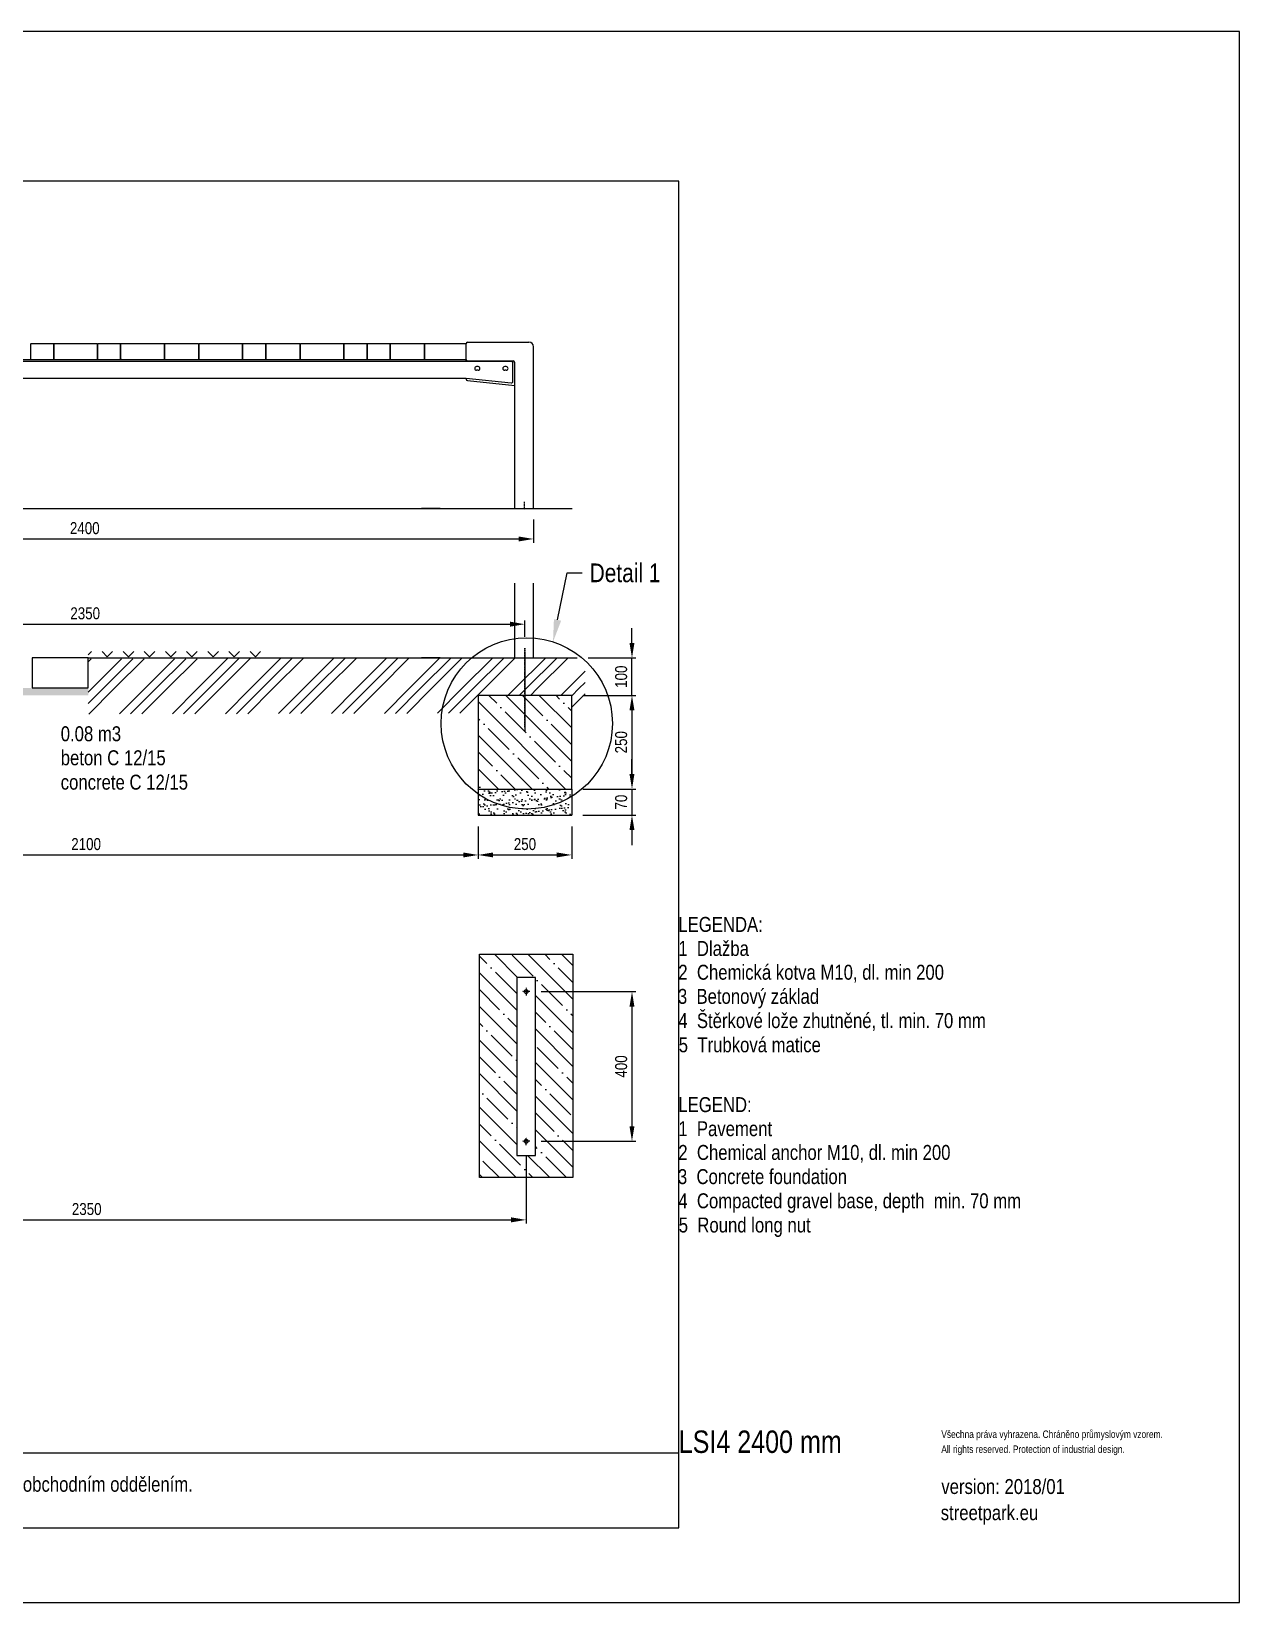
# Model space of a CAD drawing. Header units: millimetres. Extents: x 5064 to 11004, y 3085 to 7285.
# Drawn here: x 7773 to 11004, y 3085 to 7285 of the extents above; entities that cross this region are included whole.
import ezdxf
from ezdxf import colors
from ezdxf.entities.mleader import LeaderData, LeaderLine
from ezdxf.math import Vec2, Vec3

# ---------------------------------------------------------------- set-up
doc = ezdxf.new("R2010")
doc.units = ezdxf.units.MM
doc.header["$LTSCALE"] = 0.3
doc.linetypes.add('DashDot', pattern=[15, 9, -3, 0, -3])
doc.layers.add('Nekreslit', color=6, linetype='Continuous', plot=False)
doc.layers.add('SRAFY', color=251, linetype='Continuous', lineweight=13)
doc.styles.add('SEACAD_Arial', font='arial.ttf', dxfattribs={"width": 0.8})
doc.dimstyles.new('ISO-25', dxfattribs={"dimtxt": 1.6, "dimasz": 2, "dimexe": 0.5, "dimexo": 1.5, "dimtad": 1, "dimdec": 0, "dimtxsty": 'SEACAD_Arial', "dimcen": 2, "dimadec": 0, "dimazin": 0, "dimtfac": 1, "dimtdec": 0, "dimtmove": 0, "dimatfit": 3, "dimfxl": 1, "dimarcsym": 0})

# ---------------------------------------------------------------- blocks, each defined once
blk = doc.blocks.new('*D138')
at = {"color": 0, "lineweight": -2, "transparency": 16777216}
for p, q in [((6740.9, 5666.5), (6740.9, 5710.7)), ((6780.9, 5700.7), (9053.1, 5700.7)), ((9093.1, 5666.5), (9093.1, 5710.7))]:
    blk.add_line(p, q, dxfattribs=at)
at = {"color": 0, "transparency": 16777216}
for points in [[(6780.9, 5707.4), (6780.9, 5694), (6740.9, 5700.7)], [(9053.1, 5707.4), (9053.1, 5694), (9093.1, 5700.7)]]:
    blk.add_solid(points, dxfattribs=at)
at = {"layer": 'Defpoints', "color": 0, "transparency": 16777216}
for p in [(9093.1, 5700.7), (6740.9, 5636.5), (9093.1, 5636.5)]:
    blk.add_point(p, dxfattribs=at)
at = {"color": 0, "transparency": 16777216, "insert": (7917, 5729.6), "char_height": 32, "attachment_point": 5, "style": 'SEACAD_Arial'}
blk.add_mtext('2350', dxfattribs=at)
blk = doc.blocks.new('*D136')
at = {"color": 0, "lineweight": -2, "transparency": 16777216}
for p, q in [((9297.6, 5510.1), (9389.4, 5510.1)), ((9379.4, 5470.1), (9379.4, 5300.1)), ((9248.1, 5260.1), (9389.4, 5260.1))]:
    blk.add_line(p, q, dxfattribs=at)
at = {"color": 0, "transparency": 16777216}
for points in [[(9372.7, 5470.1), (9386, 5470.1), (9379.4, 5510.1)], [(9372.7, 5300.1), (9386, 5300.1), (9379.4, 5260.1)]]:
    blk.add_solid(points, dxfattribs=at)
at = {"layer": 'Defpoints', "color": 0, "transparency": 16777216}
for p in [(9267.6, 5510.1), (9218.1, 5260.1), (9379.4, 5260.1)]:
    blk.add_point(p, dxfattribs=at)
at = {"color": 0, "transparency": 16777216, "insert": (9350.5, 5385.1), "char_height": 32, "attachment_point": 5, "rotation": 90, "style": 'SEACAD_Arial'}
blk.add_mtext('250', dxfattribs=at)
blk = doc.blocks.new('*D137')
at = {"color": 0, "lineweight": -2, "transparency": 16777216}
for p, q in [((9379.4, 5300.1), (9379.4, 5340.1)), ((9248.1, 5260.1), (9389.4, 5260.1)), ((9379.4, 5260.1), (9379.4, 5190.1)), ((9248.1, 5190.1), (9389.4, 5190.1)), ((9379.4, 5150.1), (9379.4, 5110.1))]:
    blk.add_line(p, q, dxfattribs=at)
at = {"color": 0, "transparency": 16777216}
for points in [[(9372.7, 5300.1), (9386, 5300.1), (9379.4, 5260.1)], [(9372.7, 5150.1), (9386, 5150.1), (9379.4, 5190.1)]]:
    blk.add_solid(points, dxfattribs=at)
at = {"layer": 'Defpoints', "color": 0, "transparency": 16777216}
for p in [(9218.1, 5260.1), (9218.1, 5190.1), (9379.4, 5190.1)]:
    blk.add_point(p, dxfattribs=at)
at = {"color": 0, "transparency": 16777216, "insert": (9350.5, 5225.1), "char_height": 32, "attachment_point": 5, "rotation": 90, "style": 'SEACAD_Arial'}
blk.add_mtext('70', dxfattribs=at)
blk = doc.blocks.new('*D141')
at = {"color": 0, "lineweight": -2, "transparency": 16777216}
for p, q in [((8968.1, 5160.1), (8968.1, 5073.8)), ((9218.1, 5160.1), (9218.1, 5073.8)), ((9008.1, 5083.8), (9178.1, 5083.8))]:
    blk.add_line(p, q, dxfattribs=at)
at = {"color": 0, "transparency": 16777216}
for points in [[(9008.1, 5090.5), (9008.1, 5077.2), (8968.1, 5083.8)], [(9178.1, 5090.5), (9178.1, 5077.2), (9218.1, 5083.8)]]:
    blk.add_solid(points, dxfattribs=at)
at = {"layer": 'Defpoints', "color": 0, "transparency": 16777216}
for p in [(8968.1, 5190.1), (9218.1, 5190.1), (9218.1, 5083.8)]:
    blk.add_point(p, dxfattribs=at)
at = {"color": 0, "transparency": 16777216, "insert": (9093.1, 5112.7), "char_height": 32, "attachment_point": 5, "style": 'SEACAD_Arial'}
blk.add_mtext('250', dxfattribs=at)
blk = doc.blocks.new('*D142')
at = {"color": 0, "lineweight": -2, "transparency": 16777216}
for p, q in [((6871, 5160.1), (6871, 5073.8)), ((8968.1, 5160.1), (8968.1, 5073.8)), ((6911, 5083.8), (8928.1, 5083.8))]:
    blk.add_line(p, q, dxfattribs=at)
at = {"color": 0, "transparency": 16777216}
for points in [[(6911, 5090.5), (6911, 5077.1), (6871, 5083.8)], [(8928.1, 5090.5), (8928.1, 5077.1), (8968.1, 5083.8)]]:
    blk.add_solid(points, dxfattribs=at)
at = {"layer": 'Defpoints', "color": 0, "transparency": 16777216}
for p in [(6871, 5190.1), (8968.1, 5190.1), (8968.1, 5083.8)]:
    blk.add_point(p, dxfattribs=at)
at = {"color": 0, "transparency": 16777216, "insert": (7919.5, 5112.7), "char_height": 32, "attachment_point": 5, "style": 'SEACAD_Arial'}
blk.add_mtext('2100', dxfattribs=at)
blk = doc.blocks.new('*D133')
at = {"color": 0, "lineweight": -2, "transparency": 16777216}
for p, q in [((9379.4, 5650.4), (9379.4, 5690.4)), ((9262.6, 5610.4), (9389.4, 5610.4)), ((9379.4, 5510.1), (9379.4, 5610.4)), ((9248.1, 5510.1), (9389.4, 5510.1)), ((9379.4, 5470.1), (9379.4, 5430.1))]:
    blk.add_line(p, q, dxfattribs=at)
at = {"color": 0, "transparency": 16777216}
for points in [[(9372.7, 5650.4), (9386, 5650.4), (9379.4, 5610.4)], [(9372.7, 5470.1), (9386, 5470.1), (9379.4, 5510.1)]]:
    blk.add_solid(points, dxfattribs=at)
at = {"layer": 'Defpoints', "color": 0, "transparency": 16777216}
for p in [(9232.6, 5610.4), (9379.4, 5610.4), (9218.1, 5510.1)]:
    blk.add_point(p, dxfattribs=at)
at = {"color": 0, "transparency": 16777216, "insert": (9350.5, 5560.3), "char_height": 32, "attachment_point": 5, "rotation": 90, "style": 'SEACAD_Arial'}
blk.add_mtext('100', dxfattribs=at)
blk = doc.blocks.new('*D134')
at = {"color": 0, "lineweight": -2, "transparency": 16777216}
for p, q in [((6715.9, 5980.4), (6715.9, 5918.5)), ((9115.9, 5980.4), (9115.9, 5918.5)), ((6755.9, 5928.5), (9075.9, 5928.5))]:
    blk.add_line(p, q, dxfattribs=at)
at = {"color": 0, "transparency": 16777216}
for points in [[(6755.9, 5935.2), (6755.9, 5921.8), (6715.9, 5928.5)], [(9075.9, 5935.2), (9075.9, 5921.8), (9115.9, 5928.5)]]:
    blk.add_solid(points, dxfattribs=at)
at = {"layer": 'Defpoints', "color": 0, "transparency": 16777216}
for p in [(6715.9, 6010.4), (9115.9, 6010.4), (9115.9, 5928.5)]:
    blk.add_point(p, dxfattribs=at)
at = {"color": 0, "transparency": 16777216, "insert": (7915.9, 5957.3), "char_height": 32, "attachment_point": 5, "style": 'SEACAD_Arial'}
blk.add_mtext('2400', dxfattribs=at)
blk = doc.blocks.new('*D144')
at = {"color": 0, "lineweight": -2, "transparency": 16777216}
for p, q in [((6746, 4279.9), (6746, 4098.3)), ((9096.2, 4278.4), (9096.2, 4098.3)), ((6786, 4108.3), (9056.2, 4108.3))]:
    blk.add_line(p, q, dxfattribs=at)
at = {"color": 0, "transparency": 16777216}
for points in [[(6786, 4115), (6786, 4101.6), (6746, 4108.3)], [(9056.2, 4115), (9056.2, 4101.6), (9096.2, 4108.3)]]:
    blk.add_solid(points, dxfattribs=at)
at = {"layer": 'Defpoints', "color": 0, "transparency": 16777216}
for p in [(6746, 4309.9), (9096.2, 4308.4), (9096.2, 4108.3)]:
    blk.add_point(p, dxfattribs=at)
at = {"color": 0, "transparency": 16777216, "insert": (7921.1, 4137.1), "char_height": 32, "attachment_point": 5, "style": 'SEACAD_Arial'}
blk.add_mtext('2350', dxfattribs=at)
blk = doc.blocks.new('*D145')
at = {"color": 0, "lineweight": -2, "transparency": 16777216}
for p, q in [((9136.2, 4718.4), (9389.4, 4718.4)), ((9379.4, 4678.4), (9379.4, 4358.4)), ((9136.2, 4318.4), (9389.4, 4318.4))]:
    blk.add_line(p, q, dxfattribs=at)
at = {"color": 0, "transparency": 16777216}
for points in [[(9372.7, 4678.4), (9386, 4678.4), (9379.4, 4718.4)], [(9372.7, 4358.4), (9386, 4358.4), (9379.4, 4318.4)]]:
    blk.add_solid(points, dxfattribs=at)
at = {"layer": 'Defpoints', "color": 0, "transparency": 16777216}
for p in [(9106.2, 4718.4), (9106.2, 4318.4), (9379.4, 4318.4)]:
    blk.add_point(p, dxfattribs=at)
at = {"color": 0, "transparency": 16777216, "insert": (9350.5, 4518.4), "char_height": 32, "attachment_point": 5, "rotation": 90, "style": 'SEACAD_Arial'}
blk.add_mtext('400', dxfattribs=at)

msp = doc.modelspace()

# ---------------------------------------------------------------- hatches: boundary and pattern name
at = {"layer": 'SRAFY'}
h = msp.add_hatch(dxfattribs=at)
h.set_pattern_fill('TERACO', color=256, scale=20)
h.set_pattern_definition([(45, (0, 295.79), (-28.28427, 28.28427), [20, -20]), (135, (56.57, 295.79), (-28.28427, -28.28427), [20, -20])])
h.paths.add_polyline_path([(7925.4, 5610.4), (7925.4, 5633.5), (8390.4, 5633.5), (8390.4, 5610.5)])
h = msp.add_hatch(dxfattribs=at)
h.set_pattern_fill('GOST_GROUND', color=256, scale=10)
h.set_pattern_definition([(45, (863.65, 295.79), (141.4214, -9e-15), [200]), (45, (893.65, 295.79), (141.4214, -9e-15), [200]), (45, (923.65, 295.79), (141.4214, -9e-15), [200])])
h.paths.add_polyline_path([(8968.1, 5462.8), (7925.3, 5460.5), (7925.6, 5608), (9254.1, 5610.4), (9254.1, 5463), (9218.1, 5463), (9218.1, 5510.1), (8968.1, 5510.1)])
h = msp.add_hatch(dxfattribs=at)
h.set_pattern_fill('AR-SAND', color=256, scale=0.5)
h.set_pattern_definition([(37.5, (0, 295.79), (-0.800016, 24.47066), [0, -19.304, 0, -21.59, 0, -20.6375]), (7.5, (0, 295.79), (22.47616, 35.84126), [0, -10.414, 0, -17.399, 0, -6.6675]), (327.5, (-15.62, 295.79), (39.54962, 0.07186), [0, -6.35, 0, -22.86, 0, -29.845]), (317.5, (-15.62, 295.79), (38.17782, 11.14647), [0, -3.175, 0, -14.986, 0, -17.145])])
h.paths.add_polyline_path([(6535.4, 5530.4), (6535.4, 5510.5), (6566, 5510.4), (6686, 5510.3), (6686, 5530.4)])
h.paths.add_polyline_path([(7925.4, 5510.1), (7925.4, 5530.4), (6686, 5530.4), (6686, 5510.3), (6816, 5510.1)])
h = msp.add_hatch(dxfattribs=at)
h.set_pattern_fill('ANSI35', color=256, scale=10, angle=90)
h.set_pattern_definition([(135, (901.654, 0.008), (-44.9013, -44.9013), []), (135, (901.654, 44.91), (-44.9013, -44.9013), [79.375, -15.875, 0, -15.875])])
h.paths.add_polyline_path([(9218.1, 5510.1), (8968.1, 5510.1), (8968.1, 5260.1), (9218.1, 5260.1)])
h = msp.add_hatch(dxfattribs=at)
h.set_pattern_fill('AR-SAND', color=256, scale=0.5)
h.set_pattern_definition([(37.5, (600, 0), (-0.800016, 24.47066), [0, -19.304, 0, -21.59, 0, -20.6375]), (7.5, (600, 0), (22.47616, 35.84126), [0, -10.414, 0, -17.399, 0, -6.6675]), (327.5, (584.38, 0), (39.54962, 0.07186), [0, -6.35, 0, -22.86, 0, -29.845]), (317.5, (584.38, 0), (38.17782, 11.14647), [0, -3.175, 0, -14.986, 0, -17.145])])
h.paths.add_polyline_path([(8968.1, 5260.1), (9218.1, 5260.1), (9218.1, 5190.1), (8968.1, 5190.1)])
h = msp.add_hatch(dxfattribs=at)
h.set_pattern_fill('ANSI35', color=256, scale=10, angle=90)
h.paths.add_polyline_path([(9221.2, 4818.4), (8971.2, 4818.4), (8971.2, 4221.3), (9221.2, 4221.3)])
h.paths.add_polyline_path([(9071.2, 4756.4), (9121.2, 4756.4), (9121.2, 4280.4), (9071.2, 4280.4)], flags=16)
h.paths.add_polyline_path([(6871, 4819.9), (6621, 4819.9), (6621, 4219.9), (6871, 4219.9)])
h.paths.add_polyline_path([(6721, 4757.9), (6771, 4757.9), (6771, 4281.9), (6721, 4281.9)], flags=16)

# ---------------------------------------------------------------- linework, layer by layer
for p, q in [((8935.9, 6408.4), (8935.9, 6450.4)), ((8939.9, 6454.4), (9103.9, 6454.4)), ((9115.9, 6010.4), (9115.9, 6442.4)), ((6895.9, 6408.4), (8935.9, 6408.4)), ((6895.9, 6403.4), (8935.9, 6403.4)), ((8935.9, 6403.4), (8935.9, 6408.4)), ((8935.9, 6403.4), (9056.9, 6403.4)), ((8939.9, 6404.4), (9061.9, 6404.4)), ((8967.9, 6389.4), (8963.9, 6389.4)), ((9042.9, 6389.4), (9038.9, 6389.4)), ((9060.9, 6349.7), (9060.9, 6399.4)), ((9065.9, 6010.4), (9065.9, 6400.4)), ((6895.9, 6358.4), (8935.9, 6358.4)), ((8935.9, 6358.4), (9056.5, 6345.7)), ((8935.9, 6358.4), (8935.9, 6355.9)), ((8935.9, 6358.4), (8935.9, 6355.9)), ((8939.5, 6351.9), (9065.9, 6338.7)), ((8967.9, 6379.4), (8963.9, 6379.4)), ((9042.9, 6379.4), (9038.9, 6379.4)), ((9065.9, 6010.4), (9115.9, 6010.4)), ((9065.9, 5610.4), (9065.9, 5810.5)), ((9115.9, 5610.4), (9115.9, 5810.5)), ((7925.4, 5610.4), (9232.6, 5610.4)), ((9065.9, 5610.4), (9115.9, 5610.4))]:
    msp.add_line(p, q)
at = {"color": 7, "linetype": 'Continuous'}
for p, q in [((6535.4, 6010.4), (9219.3, 6010.4)), ((7925.4, 5610.4), (7775.4, 5610.4)), ((7775.4, 5610.4), (7775.4, 5530.4)), ((7925.4, 5530.4), (7925.4, 5610.4)), ((7775.4, 5530.4), (7925.4, 5530.4))]:
    msp.add_line(p, q, dxfattribs=at)
at = {"lineweight": 15}
for p, q in [((8866.5, 6010.4), (8816.5, 6010.4)), ((8866.5, 5610.4), (8816.5, 5610.4))]:
    msp.add_line(p, q, dxfattribs=at)
at = {"color": 0, "linetype": 'DashDot', "ltscale": 0.1}
msp.add_line((9090.9, 6027.4), (9090.9, 6007.4), dxfattribs=at)
at = {"linetype": 'DashDot', "lineweight": 30}
msp.add_line((9093.1, 5636.5), (9093.1, 5425.8), dxfattribs=at)
at = {"ltscale": 3}
msp.add_line((9093.1, 5624.4), (9093.1, 5413.7), dxfattribs=at)
at = {"linetype": 'DashDot', "ltscale": 0.1}
for p, q in [((9106.2, 4718.4), (9086.2, 4718.4)), ((9096.2, 4728.4), (9096.2, 4708.4)), ((9096.2, 4308.4), (9096.2, 4328.4)), ((9106.2, 4318.4), (9086.2, 4318.4))]:
    msp.add_line(p, q, dxfattribs=at)
for points in [[(7772.9, 6408.4), (7830.9, 6408.4, 0.414214), (7832.9, 6410.4), (7832.9, 6448.4, 0.414214), (7830.9, 6450.4), (7772.9, 6450.4, 0.414214), (7770.9, 6448.4), (7770.9, 6410.4, 0.414214)], [(7834.9, 6408.4), (7947.9, 6408.4, 0.414214), (7949.9, 6410.4), (7949.9, 6448.4, 0.414214), (7947.9, 6450.4), (7834.9, 6450.4, 0.414214), (7832.9, 6448.4), (7832.9, 6410.4, 0.414214)], [(7951.9, 6408.4), (8009.9, 6408.4, 0.414214), (8011.9, 6410.4), (8011.9, 6448.4, 0.414214), (8009.9, 6450.4), (7951.9, 6450.4, 0.414214), (7949.9, 6448.4), (7949.9, 6410.4, 0.414214)], [(8013.9, 6408.4), (8126.9, 6408.4, 0.414214), (8128.9, 6410.4), (8128.9, 6448.4, 0.414214), (8126.9, 6450.4), (8013.9, 6450.4, 0.414214), (8011.9, 6448.4), (8011.9, 6410.4, 0.414214)], [(8130.9, 6408.4), (8218.9, 6408.4, 0.414214), (8220.9, 6410.4), (8220.9, 6448.4, 0.414214), (8218.9, 6450.4), (8130.9, 6450.4, 0.414214), (8128.9, 6448.4), (8128.9, 6410.4, 0.414214)], [(8222.9, 6408.4), (8335.9, 6408.4, 0.414214), (8337.9, 6410.4), (8337.9, 6448.4, 0.414214), (8335.9, 6450.4), (8222.9, 6450.4, 0.414214), (8220.9, 6448.4), (8220.9, 6410.4, 0.414214)], [(8339.9, 6408.4), (8397.9, 6408.4, 0.414214), (8399.9, 6410.4), (8399.9, 6448.4, 0.414214), (8397.9, 6450.4), (8339.9, 6450.4, 0.414214), (8337.9, 6448.4), (8337.9, 6410.4, 0.414214)], [(8401.9, 6408.4), (8489.9, 6408.4, 0.414214), (8491.9, 6410.4), (8491.9, 6448.4, 0.414214), (8489.9, 6450.4), (8401.9, 6450.4, 0.414214), (8399.9, 6448.4), (8399.9, 6410.4, 0.414214)], [(8493.9, 6408.4), (8606.9, 6408.4, 0.414214), (8608.9, 6410.4), (8608.9, 6448.4, 0.414214), (8606.9, 6450.4), (8493.9, 6450.4, 0.414214), (8491.9, 6448.4), (8491.9, 6410.4, 0.414214)], [(8610.9, 6408.4), (8668.9, 6408.4, 0.414214), (8670.9, 6410.4), (8670.9, 6448.4, 0.414214), (8668.9, 6450.4), (8610.9, 6450.4, 0.414214), (8608.9, 6448.4), (8608.9, 6410.4, 0.414214)], [(8672.9, 6408.4), (8730.9, 6408.4, 0.414214), (8732.9, 6410.4), (8732.9, 6448.4, 0.414214), (8730.9, 6450.4), (8672.9, 6450.4, 0.414214), (8670.9, 6448.4), (8670.9, 6410.4, 0.414214)], [(8734.9, 6408.4), (8822.9, 6408.4, 0.414214), (8824.9, 6410.4), (8824.9, 6448.4, 0.414214), (8822.9, 6450.4), (8734.9, 6450.4, 0.414214), (8732.9, 6448.4), (8732.9, 6410.4, 0.414214)], [(8734.9, 6408.4), (8822.9, 6408.4, 0.414214), (8824.9, 6410.4), (8824.9, 6448.4, 0.414214), (8822.9, 6450.4), (8734.9, 6450.4, 0.414214), (8732.9, 6448.4), (8732.9, 6410.4, 0.414214)], [(8826.9, 6408.4), (8933.9, 6408.4, 0.414221), (8935.9, 6410.4), (8935.9, 6448.4, 0.414206), (8933.9, 6450.4), (8826.9, 6450.4, 0.414221), (8824.9, 6448.4), (8824.9, 6410.4, 0.414206)]]:
    msp.add_lwpolyline(points, format="xyb", close=True)
for points in [[(8968.1, 5260.1), (9218.1, 5260.1), (9218.1, 5510.1), (8968.1, 5510.1)], [(9221.2, 4221.3), (8971.2, 4221.3), (8971.2, 4818.4), (9221.2, 4818.4)], [(9071.2, 4280.4), (9121.2, 4280.4), (9121.2, 4756.4), (9071.2, 4756.4)]]:
    msp.add_lwpolyline(points, close=True)
for centre, radius in [((9098.1, 5435.4), 229), ((9096.2, 4718.4), 5), ((9096.2, 4318.4), 5)]:
    msp.add_circle(centre, radius)
at = {"color": 7, "linetype": 'Continuous'}
for centre in [(8990.4, 5610.4), (8990.4, 5610.4), (8966, 5260.1), (8966, 5260.1)]:
    msp.add_circle(centre, 0.01, dxfattribs=at)
for centre, radius, start, end in [((8939.9, 6450.4), 4, 90, 180), ((9103.9, 6442.4), 12, 0, 90), ((8939.9, 6408.4), 4, 180, 270), ((8963.9, 6384.4), 5, 90, 270), ((8967.9, 6384.4), 5, 270, 90), ((9038.9, 6384.4), 5, 90, 270), ((9042.9, 6384.4), 5, 270, 90), ((9056.9, 6399.4), 4, 359.9999, 89.9999), ((9061.9, 6400.4), 4, 0, 90), ((8939.9, 6355.9), 4, 180, 264), ((9056.9, 6349.7), 4, 264, 360)]:
    msp.add_arc(centre, radius, start, end)
at = {"layer": 'Nekreslit'}
msp.add_line((5464.4, 3485.3), (9504.4, 3485.3), dxfattribs=at)
for points in [[(5064.4, 3085.3), (11004.4, 3085.3), (11004.4, 7285.3), (5064.4, 7285.3)], [(5464.4, 3285.3), (9504.4, 3285.3), (9504.4, 6885.3), (5464.4, 6885.3)]]:
    msp.add_lwpolyline(points, close=True, dxfattribs=at)
at = {"layer": 'SRAFY'}
for p, q in [((8968.1, 5260.1), (8968.1, 5190.1)), ((9218.1, 5260.1), (9218.1, 5190.1)), ((8968.1, 5190.1), (9218.1, 5190.1))]:
    msp.add_line(p, q, dxfattribs=at)

# ---------------------------------------------------------------- texts
at = {"style": 'SEACAD_Arial', "width": 0.8}
for s, height, p in [('0.08 m3', 40, (7851.6, 5387.8)), ('beton C 12/15', 40, (7851.6, 5323.6)), ('concrete C 12/15', 40, (7851.6, 5258.4)), ('LEGENDA:', 40, (9503.3, 4878.1)), ('1  Dlažba', 40, (9503.3, 4813.8)), ('2  Chemická kotva M10, dl. min 200', 40, (9503.3, 4750.3)), ('3  Betonový základ', 40, (9502.2, 4685.8)), ('4  Štěrkové lože zhutněné, tl. min. 70 mm', 40, (9503.3, 4621.1)), ('5  Trubková matice', 40, (9504.5, 4556.3)), ('LEGEND:', 40, (9503.3, 4396.4)), ('1  Pavement', 40, (9503.3, 4332.1)), ('2  Chemical anchor M10, dl. min 200', 40, (9503.3, 4268.6)), ('3  Concrete foundation', 40, (9502.2, 4204)), ('4  Compacted gravel base, depth  min. 70 mm', 40, (9503.3, 4139.3)), ('5  Round long nut', 40, (9504.5, 4074.6)), ('LSI4 2400 mm ', 60, (9504.4, 3485.3)), ('Všechna práva vyhrazena. Chráněno průmyslovým vzorem.', 20, (10206.7, 3525.3)), ('All rights reserved. Protection of industrial design.', 20, (10206.7, 3485.3)), ('Rozměry výrobků, základů a kotvení jsou pouze orientační. Přesné rozměry obdržíte při zpracování nabídky naším obchodním oddělením.', 39.9982, (5469.8, 3381.6)), ('version: 2018/01', 40, (10206.7, 3375.5)), ('streetpark.eu', 40, (10205.1, 3305.6))]:
    msp.add_text(s, height=height, dxfattribs=at).set_placement(p)

# ---------------------------------------------------------------- dimensions: what is measured, and where the dimension line sits
for base, p1, p2, picture, middle in [((9115.9, 5928.5), (6715.9, 6010.4), (9115.9, 6010.4), '*D134', (7915.9, 5957.3)), ((9096.2, 4108.3), (6746, 4309.9), (9096.2, 4308.4), '*D144', (7921.1, 4137.1))]:
    dim = msp.add_linear_dim(base=base, p1=p1, p2=p2, dimstyle='ISO-25')
    dim.commit()
    dim.dimension.update_dxf_attribs({"geometry": picture, "text_midpoint": middle})
for base, p1, p2, override, picture, middle in [((9093.1, 5700.7), (6740.9, 5636.5), (9093.1, 5636.5), {"dimscale": 0, "dimrnd": 10}, '*D138', (7917, 5729.6)), ((8968.1, 5083.8), (6871, 5190.1), (8968.1, 5190.1), {"dimscale": 0, "dimrnd": 10, "dimtix": 0, "dimtofl": 1, "dimtmove": 0, "dimatfit": 3}, '*D142', (7919.5, 5112.7)), ((9218.1, 5083.8), (8968.1, 5190.1), (9218.1, 5190.1), {"dimscale": 0, "dimtix": 0, "dimtofl": 1, "dimtmove": 0, "dimatfit": 3}, '*D141', (9093.1, 5112.7))]:
    dim = msp.add_linear_dim(base=base, p1=p1, p2=p2, dimstyle='ISO-25', override=override)
    dim.commit()
    dim.dimension.update_dxf_attribs({"geometry": picture, "text_midpoint": middle})
for base, p1, p2, picture, middle in [((9379.4, 5610.4), (9218.1, 5510.1), (9232.6, 5610.4), '*D133', (9350.5, 5560.3)), ((9379.4, 4318.4), (9106.2, 4718.4), (9106.2, 4318.4), '*D145', (9350.5, 4518.4))]:
    dim = msp.add_linear_dim(base=base, p1=p1, p2=p2, angle=90, dimstyle='ISO-25')
    dim.commit()
    dim.dimension.update_dxf_attribs({"geometry": picture, "text_midpoint": middle})
for base, p1, p2, override, picture, middle in [((9379.4, 5260.1), (9267.6, 5510.1), (9218.1, 5260.1), {"dimscale": 0}, '*D136', (9350.5, 5385.1)), ((9379.4, 5190.1), (9218.1, 5260.1), (9218.1, 5190.1), {"dimscale": 0, "dimtmove": 1}, '*D137', (9350.5, 5225.1))]:
    dim = msp.add_linear_dim(base=base, p1=p1, p2=p2, angle=90, dimstyle='ISO-25', override=override)
    dim.commit()
    dim.dimension.update_dxf_attribs({"geometry": picture, "text_midpoint": middle})

# ---------------------------------------------------------------- leaders
ml = msp.add_multileader_mtext('Standard')
ml.set_content('Detail 1', color=256, style='SEACAD_Arial')
ml.set_leader_properties(lineweight=-3)
ml.build(insert=Vec2(0, 0))
ml.multileader.update_dxf_attribs({"text_right_attachment_type": 6, "dogleg_length": 2, "arrow_head_size": 60, "scale": 20})
ctx = ml.context
ctx.base_point, ctx.scale, ctx.char_height, ctx.arrow_head_size, ctx.landing_gap_size, ctx.plane_origin = Vec3(9246.2, 5837.6), 20, 50, 60, 20, Vec3(10174.2, 5637.1)
ctx.right_attachment = 6
notes = []
notes.append((ctx, [(0, (1, 1, 0), (9206.2, 5837.6), (1, 0), 40, [(0, [(9168.2, 5653.4)], 0, [])])]))
ctx.mtext.insert, ctx.mtext.flow_direction = Vec3(9266.2, 5863), 5
for ctx, leaders in notes:
    for number, flags, end, landing, length, lines in leaders:
        leader = LeaderData()
        leader.index, (leader.has_last_leader_line, leader.has_dogleg_vector, leader.attachment_direction) = number, flags
        leader.last_leader_point, leader.dogleg_vector, leader.dogleg_length = Vec3(end), Vec3(landing), length
        for number, points, colour, breaks in lines:
            line = LeaderLine()
            line.index, line.vertices, line.color, line.breaks = number, Vec3.list(points), colors.encode_raw_color(colour), breaks
            leader.lines.append(line)
        ctx.leaders.append(leader)

doc.saveas('drawing.dxf')
